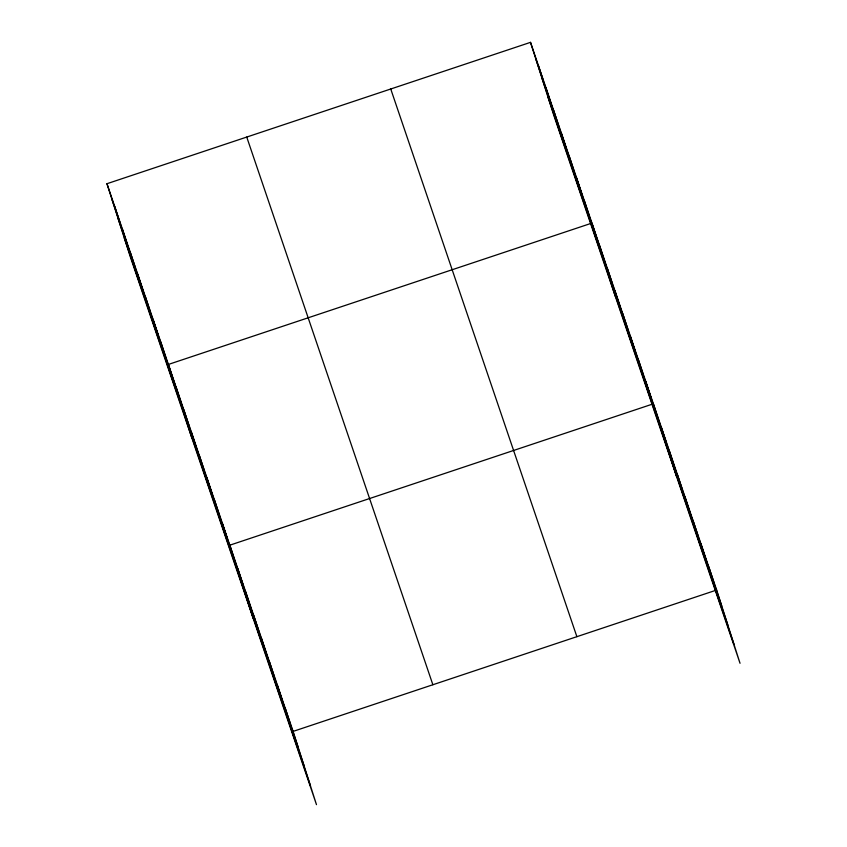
<?xml version="1.0" encoding="UTF-8"?>
<svg xmlns="http://www.w3.org/2000/svg" width="847" height="847" viewBox="0 0 847 847"><rect width="100%" height="100%" fill="white"/><g stroke="black" fill="none" stroke-linecap="round" stroke-linejoin="round"><path stroke-width="1.27" d="M106.966 183.714L293.104 731.395L316.482 804.65L130.353 256.969L106.966 183.714L530.518 42.35L716.647 590.031L740.034 663.286L553.896 115.605L530.518 42.35M590.73 223.492L168.394 364.443L191.771 437.698M293.104 731.395L716.647 590.031M535.548 58.125L721.686 605.806M541.604 77.098L727.742 624.779M547.84 96.643L733.978 644.323M390.742 88.999L576.881 636.679M246.742 137.066L432.87 684.747M112.005 199.479L298.133 747.17M118.061 218.452L304.189 766.133M124.297 237.996L310.425 785.677M708.738 566.759L713.777 582.524M700.829 543.478L705.858 559.253M692.92 520.206L697.949 535.982M685.011 496.924L690.04 512.7M677.092 473.653L682.131 489.428M669.183 450.371L674.223 466.146M661.274 427.1L666.314 442.875M676.742 477.083L653.365 403.818L229.823 545.182L253.2 618.437M645.689 381.224L650.718 396.999M638.013 358.641L643.042 374.406M630.327 336.047L635.366 351.823M622.651 313.454L627.691 329.229M614.975 290.86L620.004 306.635M607.299 268.266L612.328 284.041M599.623 245.672L604.652 261.448M591.937 223.089L615.324 296.344M584.261 200.495L589.3 216.271M576.585 177.902L581.614 193.677M568.909 155.308L573.938 171.083M561.233 132.714L566.262 148.49M553.546 110.121L558.586 125.896M545.87 87.537L550.91 103.313M538.194 64.944L543.234 80.719M285.195 708.113L290.225 723.889M277.287 684.842L282.316 700.617M269.367 661.56L274.407 677.335M261.458 638.289L266.498 654.064M253.549 615.007L258.589 630.782M245.641 591.735L250.67 607.511M237.732 568.453L242.761 584.229M222.136 522.588L227.176 538.364M214.46 499.995L219.5 515.77M206.784 477.401L211.814 493.176M199.109 454.807L204.138 470.583M191.433 432.224L196.462 447.989M183.746 409.63L188.786 425.406M176.07 387.037L181.11 402.812M160.718 341.849L165.747 357.625M153.042 319.266L158.071 335.031M145.356 296.672L150.395 312.448M137.68 274.079L142.72 289.854M130.004 251.485L135.033 267.26M122.328 228.891L127.357 244.667M114.652 206.297L119.681 222.073"/></g></svg>
